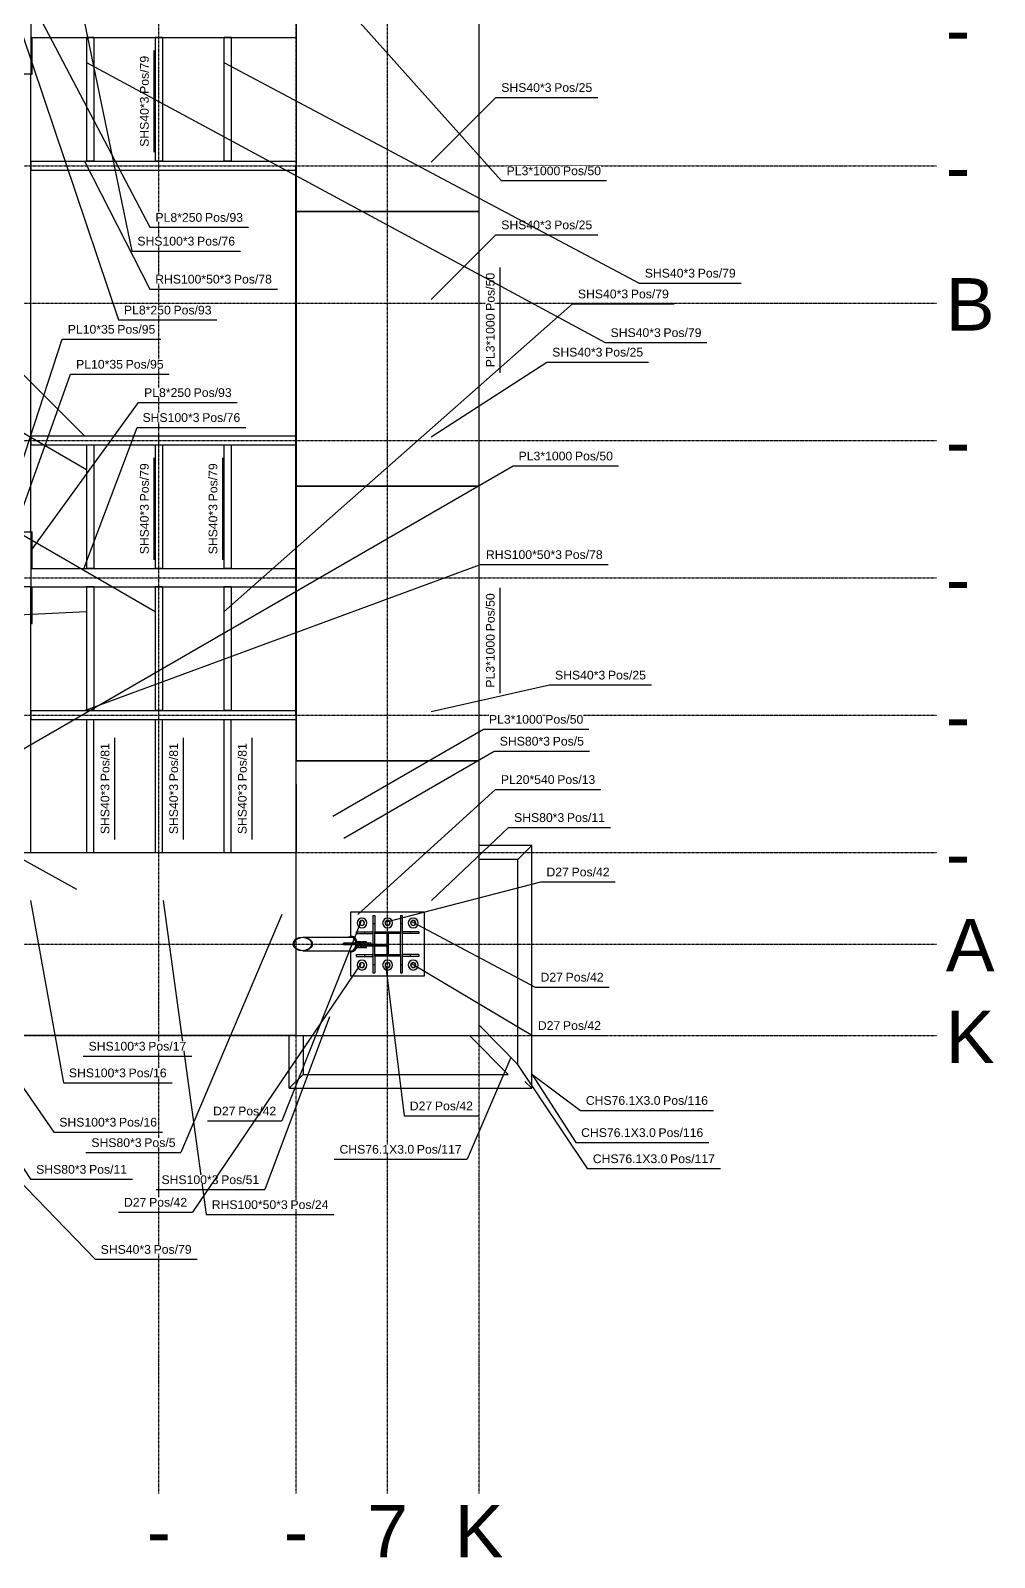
# Model space of a CAD drawing. Header units: millimetres. Extents: x -57554 to 16546, y 2142 to 98430.
# Drawn here: x 10114 to 15381, y 57072 to 65411 of the extents above; entities that cross this region are included whole.
import ezdxf

# ---------------------------------------------------------------- set-up
doc = ezdxf.new("R2010")
doc.units = ezdxf.units.MM
doc.linetypes.add('DXK_LINE_DOT3', pattern=[5.9187, 2.979, -0.9799, 0.9799, -0.9799])
doc.layers.add('S-Z2-A_TEXTUAL_ANNOTATION', color=7, linetype='Continuous')
doc.styles.add('Arial', font='ARIAL.TTF', dxfattribs={"height": 0.2})

msp = doc.modelspace()

# ---------------------------------------------------------------- linework, layer by layer
at = {"color": 1, "linetype": 'DXK_LINE_DOT3'}
for p, q in [((10815.2, 57422.3), (10815.2, 70422.3)), ((11565.2, 57422.3), (11565.2, 70422.3)), ((12065.2, 57422.3), (12065.2, 70422.3)), ((12565.2, 57422.3), (12565.2, 70422.3)), ((-6934.8, 64672.3), (15065.2, 64672.3)), ((-6934.8, 63922.3), (15065.2, 63922.3)), ((-6934.8, 63172.3), (15065.2, 63172.3)), ((-6934.8, 62422.3), (15065.2, 62422.3)), ((-6934.8, 61672.3), (15065.2, 61672.3)), ((-6934.8, 60922.3), (15065.2, 60922.3)), ((-6934.8, 60422.3), (15065.2, 60422.3)), ((-6934.8, 59922.3), (15065.2, 59922.3))]:
    msp.add_line(p, q, dxfattribs=at)
at = {"color": 2, "linetype": 'Continuous'}
for p, q in [((11565.2, 65922.3), (11565.2, 64422.3)), ((12565.2, 64422.3), (12565.2, 65922.3)), ((10115.2, 65472.3), (10115.2, 65172.3)), ((10115.2, 65372.3), (11565.2, 65372.3)), ((10123.2, 65372.3), (10115.2, 65372.3)), ((10123.2, 65172.3), (10123.2, 65372.3)), ((10460.2, 65372.3), (10420.2, 65372.3)), ((10420.2, 65372.3), (10420.2, 64697.3)), ((10460.2, 65372.3), (10460.2, 64697.3)), ((10835.2, 65372.3), (10795.2, 65372.3)), ((10795.2, 65372.3), (10795.2, 64697.3)), ((10835.2, 65372.3), (10835.2, 64697.3)), ((11210.2, 65372.3), (11170.2, 65372.3)), ((11170.2, 65372.3), (11170.2, 64697.3)), ((11210.2, 65372.3), (11210.2, 64697.3)), ((10115.2, 65172.3), (9865.2, 65172.3)), ((10115.2, 62672.3), (10115.2, 65172.3)), ((10115.2, 65172.3), (10123.2, 65172.3)), ((10118.2, 64697.3), (11565.2, 64697.3)), ((10118.2, 64647.3), (10118.2, 64697.3)), ((11564.7, 64647.3), (10118.2, 64647.3)), ((10460.2, 64697.3), (10420.2, 64697.3)), ((10835.2, 64697.3), (10795.2, 64697.3)), ((11210.2, 64697.3), (11170.2, 64697.3)), ((11564.7, 64672.3), (11565.2, 64672.3)), ((11564.7, 63172.3), (11564.7, 64672.3)), ((12565.2, 64422.3), (11565.2, 64422.3)), ((11565.2, 64422.3), (11565.2, 62922.3)), ((11565.2, 64422.3), (12565.2, 64422.3)), ((12565.2, 62922.3), (12565.2, 64422.3)), ((10118.2, 63197.3), (11564.7, 63197.3)), ((10118.2, 63147.3), (10118.2, 63197.3)), ((11564.7, 63147.3), (10118.2, 63147.3)), ((10460.2, 63147.3), (10420.2, 63147.3)), ((10420.2, 63147.3), (10420.2, 62472.3)), ((10460.2, 63147.3), (10460.2, 62472.3)), ((10835.2, 63147.3), (10795.2, 63147.3)), ((10795.2, 63147.3), (10795.2, 62472.3)), ((10835.2, 63147.3), (10835.2, 62472.3)), ((11210.2, 63147.3), (11170.2, 63147.3)), ((11170.2, 63147.3), (11170.2, 62472.3)), ((11210.2, 63147.3), (11210.2, 62472.3)), ((11564.7, 63172.3), (11565.2, 63172.3)), ((11564.7, 61672.3), (11564.7, 63172.3)), ((11565.2, 63172.3), (11564.7, 63172.3)), ((12565.2, 62922.3), (11565.2, 62922.3)), ((11565.2, 62922.3), (11565.2, 61422.3)), ((11565.2, 62922.3), (12565.2, 62922.3)), ((12565.2, 61422.3), (12565.2, 62922.3)), ((9865.2, 62672.3), (10115.2, 62672.3)), ((10115.2, 62672.3), (10115.2, 62372.3)), ((10115.2, 62672.3), (10123.2, 62672.3)), ((10123.2, 62472.3), (10123.2, 62672.3)), ((10115.2, 62472.3), (11564.7, 62472.3)), ((10115.2, 62472.3), (10123.2, 62472.3)), ((10460.2, 62472.3), (10420.2, 62472.3)), ((10835.2, 62472.3), (10795.2, 62472.3)), ((11210.2, 62472.3), (11170.2, 62472.3)), ((10115.2, 62372.3), (9815.2, 62372.3)), ((10115.2, 60922.3), (10115.2, 62372.3)), ((10115.2, 62372.3), (11564.7, 62372.3)), ((10115.2, 62372.3), (10115.2, 62172.3)), ((10115.2, 62372.3), (10123.2, 62372.3)), ((10123.2, 62172.3), (10123.2, 62372.3)), ((10460.2, 62372.3), (10420.2, 62372.3)), ((10420.2, 62372.3), (10420.2, 61697.3)), ((10460.2, 62372.3), (10460.2, 61697.3)), ((10835.2, 62372.3), (10795.2, 62372.3)), ((10795.2, 62372.3), (10795.2, 61697.3)), ((10835.2, 62372.3), (10835.2, 61697.3)), ((11210.2, 62372.3), (11170.2, 62372.3)), ((11170.2, 62372.3), (11170.2, 61697.3)), ((11210.2, 62372.3), (11210.2, 61697.3)), ((10115.2, 62172.3), (10123.2, 62172.3)), ((10118.2, 61697.3), (11564.7, 61697.3)), ((10118.2, 61647.3), (10118.2, 61697.3)), ((11564.7, 61647.3), (10118.2, 61647.3)), ((10460.2, 61697.3), (10420.2, 61697.3)), ((10460.2, 61647.3), (10420.2, 61647.3)), ((10420.2, 61647.3), (10420.2, 60922.3)), ((10460.2, 60922.3), (10460.2, 61647.3)), ((10835.2, 61697.3), (10795.2, 61697.3)), ((10835.2, 61647.3), (10795.2, 61647.3)), ((10795.2, 61647.3), (10795.2, 60922.3)), ((10835.2, 60922.3), (10835.2, 61647.3)), ((11210.2, 61697.3), (11170.2, 61697.3)), ((11210.2, 61647.3), (11170.2, 61647.3)), ((11170.2, 61647.3), (11170.2, 60922.3)), ((11210.2, 60922.3), (11210.2, 61647.3)), ((11565.2, 61672.3), (11564.7, 61672.3)), ((11565.2, 61671.6), (11564.7, 61671.6)), ((11564.7, 61671.6), (11565.2, 60922.3)), ((11565.2, 61422.3), (12565.2, 61422.3)), ((12565.2, 61422.3), (11565.2, 61422.3)), ((11565.2, 60449.4), (11565.2, 61422.3)), ((12565.2, 59922.3), (12565.2, 61422.3)), ((12853.2, 60960.3), (12565.2, 60960.3)), ((12777.1, 60884.2), (12853.2, 60960.3)), ((12853.2, 59634.2), (12853.2, 60960.3)), ((10065.2, 60922.3), (11565.2, 60922.3)), ((11565.2, 60449.4), (11565.2, 60922.3)), ((12776.6, 60884.2), (12565.2, 60884.2)), ((12777.1, 60884.2), (12776.6, 60884.2)), ((12777.1, 59764.7), (12777.1, 60884.2)), ((11865.2, 60597.3), (12265.2, 60597.3)), ((11865.2, 60465.1), (11865.2, 60597.3)), ((11985.2, 60578.8), (11995.2, 60578.8)), ((11985.2, 60578.8), (11985.2, 60418.3)), ((11995.2, 60578.8), (11995.2, 60488.8)), ((12135.2, 60578.8), (12135.2, 60488.8)), ((12135.2, 60578.8), (12145.2, 60578.8)), ((12145.2, 60578.8), (12145.2, 60265.8)), ((12265.2, 60597.3), (12265.2, 60247.3)), ((11564.6, 60449.2), (11581.8, 60457.4)), ((11583.4, 60454.7), (11567.6, 60447.1)), ((11581.8, 60457.4), (11602, 60460.3)), ((11602, 60457.3), (11583.4, 60454.7)), ((11602, 60460.3), (11865.9, 60460.3)), ((11602, 60460.3), (11622.3, 60457.4)), ((11620.7, 60454.7), (11602, 60457.3)), ((11636.5, 60447.1), (11620.7, 60454.7)), ((11622.3, 60457.4), (11639.4, 60449.2)), ((11852.2, 60460.3), (11854, 60462.1)), ((11854, 60462.1), (11865.9, 60465.3)), ((11865.9, 60465.3), (11877.7, 60462.1)), ((11865.9, 60465.3), (11868, 60465.3)), ((11865.9, 60460.3), (11876.4, 60457.4)), ((11879.8, 60462.1), (11868, 60465.3)), ((11885.2, 60449.2), (11876.4, 60457.4)), ((11877.7, 60462.1), (11887.8, 60452.7)), ((11889.9, 60452.7), (11879.8, 60462.1)), ((11895.2, 60479.5), (11895.2, 60489.5)), ((11895.2, 60489.5), (11985.2, 60489.5)), ((11895.2, 60479.5), (11985.2, 60479.5)), ((11940.2, 60479.5), (11940.2, 60489.5)), ((11985.2, 60533.8), (11995.2, 60533.8)), ((11985.2, 60479.5), (11985.2, 60489.5)), ((11995.2, 60480.3), (11995.2, 60488.8)), ((11995.2, 60488.8), (12135.2, 60488.8)), ((12062.4, 60480.3), (11995.2, 60480.3)), ((11995.2, 60418.3), (11995.2, 60480.3)), ((12062.4, 60364.3), (12062.4, 60480.3)), ((12135.2, 60480.3), (12067.9, 60480.3)), ((12067.9, 60480.3), (12067.9, 60364.3)), ((12135.2, 60533.8), (12145.2, 60533.8)), ((12135.2, 60488.8), (12135.2, 60480.3)), ((12135.2, 60364.3), (12135.2, 60480.3)), ((12235.2, 60489.5), (12145.2, 60489.5)), ((12145.2, 60489.5), (12145.2, 60479.5)), ((12235.2, 60479.5), (12145.2, 60479.5)), ((12190.2, 60479.5), (12190.2, 60489.5)), ((12235.2, 60489.5), (12235.2, 60479.5)), ((11549.2, 60422.3), (11553.2, 60436.9)), ((11553.2, 60407.7), (11549.2, 60422.3)), ((11553.2, 60436.9), (11564.6, 60449.2)), ((11564.6, 60395.4), (11553.2, 60407.7)), ((11557, 60435.7), (11553.3, 60422.3)), ((11553.3, 60422.3), (11557, 60408.9)), ((11567.6, 60447.1), (11557, 60435.7)), ((11557, 60408.9), (11567.6, 60397.5)), ((11581.8, 60387.1), (11564.6, 60395.4)), ((11565.2, 59922.3), (11565.2, 60395.1)), ((11565.2, 59922.3), (11565.2, 60395.1)), ((11567.6, 60397.5), (11583.4, 60389.9)), ((11602, 60384.2), (11581.8, 60387.1)), ((11583.4, 60389.9), (11602, 60387.2)), ((11602, 60387.2), (11620.7, 60389.9)), ((11622.3, 60387.1), (11602, 60384.2)), ((11602, 60384.2), (11865.9, 60384.2)), ((11620.7, 60389.9), (11636.5, 60397.5)), ((11639.4, 60395.4), (11622.3, 60387.1)), ((11647, 60435.7), (11636.5, 60447.1)), ((11636.5, 60397.5), (11647, 60408.9)), ((11639.4, 60449.2), (11650.9, 60436.9)), ((11650.9, 60407.7), (11639.4, 60395.4)), ((11650.7, 60422.3), (11647, 60435.7)), ((11647, 60408.9), (11650.7, 60422.3)), ((11650.9, 60436.9), (11654.9, 60422.3)), ((11654.9, 60422.3), (11650.9, 60407.7)), ((11823.8, 60418.3), (11823.8, 60426.3)), ((11975, 60426.3), (11823.8, 60426.3)), ((11909.1, 60418.3), (11823.8, 60418.3)), ((11830.6, 60418.3), (11830.6, 60426.3)), ((11854, 60382.5), (11852.2, 60384.2)), ((11865.9, 60379.2), (11854, 60382.5)), ((11865.2, 60247.3), (11865.2, 60379.4)), ((11865.9, 60384.2), (11876.4, 60387.1)), ((11877.7, 60382.5), (11865.9, 60379.2)), ((11865.9, 60379.2), (11868, 60379.2)), ((11868, 60379.2), (11879.8, 60382.5)), ((11876.4, 60387.1), (11885.2, 60395.4)), ((11887.8, 60391.9), (11877.7, 60382.5)), ((11879.8, 60382.5), (11889.9, 60391.9)), ((11891.2, 60436.9), (11885.2, 60449.2)), ((11885.2, 60395.4), (11891.2, 60407.7)), ((11887.8, 60452.7), (11894.5, 60438.8)), ((11894.5, 60405.8), (11887.8, 60391.9)), ((11896.6, 60438.8), (11889.9, 60452.7)), ((11889.9, 60391.9), (11896.6, 60405.8)), ((11892.7, 60426.3), (11891.2, 60436.9)), ((11891.2, 60407.7), (11892.7, 60418.3)), ((11894.5, 60438.8), (11896.3, 60426.3)), ((11896.3, 60418.3), (11894.5, 60405.8)), ((11898.4, 60426.3), (11896.6, 60438.8)), ((11896.6, 60405.8), (11898.4, 60418.3)), ((12062.4, 60410.3), (11897.2, 60410.3)), ((11909.1, 60410.3), (11909.1, 60418.3)), ((11909.1, 60418.3), (12062.4, 60418.3)), ((11975, 60418.3), (11975, 60426.3)), ((11985.2, 60410.3), (11985.2, 60265.8)), ((11995.2, 60364.3), (11995.2, 60410.3)), ((11895.2, 60355), (11895.2, 60365)), ((11895.2, 60365), (11985.2, 60365)), ((11895.2, 60355), (11985.2, 60355)), ((11940.2, 60355), (11940.2, 60365)), ((11985.2, 60355), (11985.2, 60365)), ((11985.2, 60310.8), (11995.2, 60310.8)), ((11995.2, 60355.8), (11995.2, 60364.3)), ((11995.2, 60364.3), (12062.4, 60364.3)), ((12135.2, 60355.8), (11995.2, 60355.8)), ((11995.2, 60355.8), (11995.2, 60265.8)), ((12067.9, 60364.3), (12135.2, 60364.3)), ((12135.2, 60364.3), (12135.2, 60355.8)), ((12135.2, 60355.8), (12135.2, 60265.8)), ((12135.2, 60310.8), (12145.2, 60310.8)), ((12235.2, 60365), (12145.2, 60365)), ((12145.2, 60365), (12145.2, 60355)), ((12235.2, 60355), (12145.2, 60355)), ((12190.2, 60355), (12190.2, 60365)), ((12235.2, 60365), (12235.2, 60355)), ((12265.2, 60247.3), (11865.2, 60247.3)), ((11985.2, 60265.8), (11995.2, 60265.8)), ((12135.2, 60265.8), (12145.2, 60265.8)), ((12777.1, 59764.7), (12565.2, 59978.5)), ((11565.2, 59922.3), (10065.2, 59922.3)), ((11527.1, 59634.2), (11527.1, 59922.3)), ((11565.2, 59922.3), (12565.2, 59922.3)), ((11603.2, 59922.3), (11603.2, 59710.3)), ((12723.8, 59710.3), (12513.7, 59922.3)), ((11603.2, 59710.3), (11527.1, 59634.2)), ((11603.2, 59710.3), (11603.7, 59710.3)), ((11603.7, 59710.3), (12723.8, 59710.3)), ((11527.1, 59634.2), (12853.2, 59634.2)), ((12815.2, 59672.3), (12853.2, 59634.2))]:
    msp.add_line(p, q, dxfattribs=at)
at = {"color": 6, "linetype": 'Continuous'}
for p, q in [((11896.9, 60402.3), (11896.9, 60408.1)), ((11922.3, 60402.3), (11896.9, 60402.3)), ((11897.2, 60434.3), (11897.9, 60434.3)), ((11897.9, 60429.4), (11897.9, 60434.3)), ((11922.3, 60434.3), (11897.9, 60434.3)), ((11897.9, 60402.3), (11897.9, 60410.3)), ((11907.1, 60426.3), (11907.1, 60434.3)), ((11907.1, 60402.3), (11907.1, 60410.3)), ((11919.3, 60426.3), (11919.3, 60434.3)), ((11919.3, 60402.3), (11919.3, 60410.3)), ((11922.3, 60426.3), (11922.3, 60434.3)), ((11922.3, 60402.3), (11922.3, 60410.3)), ((11925.7, 60426.3), (11925.7, 60434.3)), ((11950.1, 60434.3), (11925.7, 60434.3)), ((11925.7, 60402.3), (11925.7, 60410.3)), ((11950.1, 60402.3), (11925.7, 60402.3)), ((11934.8, 60426.3), (11934.8, 60434.3)), ((11934.8, 60402.3), (11934.8, 60410.3)), ((11947, 60426.3), (11947, 60434.3)), ((11947, 60402.3), (11947, 60410.3)), ((11950.1, 60426.3), (11950.1, 60434.3)), ((11950.1, 60402.3), (11950.1, 60410.3))]:
    msp.add_line(p, q, dxfattribs=at)
at = {"color": 2, "linetype": 'Continuous'}
for centre, radius, start, end in [((11925.2, 60537.3), 27, 0, 180), ((11925.2, 60537.3), 27, 180, 0), ((11925.2, 60537.3), 14, 0, 180), ((11925.2, 60537.3), 14, 180, 0), ((11925.2, 60537.3), 13, 0, 180), ((11925.2, 60537.3), 13, 180, 0), ((12065.2, 60537.3), 27, 0, 180), ((12065.2, 60537.3), 27, 180, 0), ((12065.2, 60537.3), 14, 0, 180), ((12065.2, 60537.3), 14, 180, 0), ((12065.2, 60537.3), 13, 0, 180), ((12065.2, 60537.3), 13, 180, 0), ((12205.2, 60537.3), 27, 0, 180), ((12205.2, 60537.3), 27, 180, 0), ((12205.2, 60537.3), 14, 0, 180), ((12205.2, 60537.3), 14, 180, 0), ((12205.2, 60537.3), 13, 0, 180), ((12205.2, 60537.3), 13, 180, 0), ((11925.2, 60307.3), 27, 0, 180), ((11925.2, 60307.3), 27, 180, 0), ((11925.2, 60307.3), 14, 0, 180), ((11925.2, 60307.3), 14, 180, 0), ((11925.2, 60307.3), 13, 0, 180), ((11925.2, 60307.3), 13, 180, 0), ((12065.2, 60307.3), 27, 0, 180), ((12065.2, 60307.3), 27, 180, 0), ((12065.2, 60307.3), 14, 0, 180), ((12065.2, 60307.3), 14, 180, 0), ((12065.2, 60307.3), 13, 0, 180), ((12065.2, 60307.3), 13, 180, 0), ((12205.2, 60307.3), 27, 0, 180), ((12205.2, 60307.3), 27, 180, 0), ((12205.2, 60307.3), 14, 0, 180), ((12205.2, 60307.3), 14, 180, 0), ((12205.2, 60307.3), 13, 0, 180), ((12205.2, 60307.3), 13, 180, 0)]:
    msp.add_arc(centre, radius, start, end, dxfattribs=at)
at = {"layer": 'S-Z2-A_TEXTUAL_ANNOTATION'}
for p, q in [((10795.6, 62237), (8803.8, 63387)), ((10420.6, 62237), (9276.3, 62182)), ((10367.3, 60720.7), (9252.7, 61333.6))]:
    msp.add_line(p, q, dxfattribs=at)

# ---------------------------------------------------------------- texts
at = {"color": 5, "linetype": 'Continuous', "style": 'Arial'}
for s, p in [('-', (15115.2, 65272.3)), ('-', (15115.2, 64522.3)), ('B', (15115.2, 63772.3)), ('-', (15115.2, 63022.3)), ('-', (15115.2, 62272.3)), ('-', (15115.2, 61522.3)), ('-', (15115.2, 60772.3)), ('A', (15115.2, 60272.3)), ('K', (15115.2, 59772.3)), ('7', (11954, 57072.3)), ('K', (12431.9, 57072.3)), ('-', (10748.5, 57072.3)), ('-', (11498.5, 57072.3))]:
    msp.add_text(s, height=286.5, dxfattribs=at).set_placement(p)

# ---------------------------------------------------------------- wipeouts: each hides what was drawn before it
for points in [[(12960.7, 64325.4), (12960.7, 64375.4), (12686.6, 64375.4), (12686.6, 64325.4)], [(13744.9, 64062), (13744.9, 64112), (13470.7, 64112), (13470.7, 64062)], [(13557.8, 63737), (13557.8, 63787), (13283.6, 63787), (13283.6, 63737)], [(10619.1, 63564.3), (10619.1, 63614.3), (10363.5, 63614.3), (10363.5, 63564.3)], [(13254.3, 61866.9), (13254.3, 61916.9), (12980.2, 61916.9), (12980.2, 61866.9)], [(13055.7, 60791.5), (13055.7, 60841.5), (12933.4, 60841.5), (12933.4, 60791.5)], [(13023.2, 60217.3), (13023.2, 60267.3), (12900.9, 60267.3), (12900.9, 60217.3)], [(10635.3, 59694.7), (10635.3, 59744.7), (10324.1, 59744.7), (10324.1, 59694.7)], [(12308.9, 59514.3), (12308.9, 59564.3), (12186.6, 59564.3), (12186.6, 59514.3)], [(13555.9, 59544), (13555.9, 59594), (13148.5, 59594), (13148.5, 59544)], [(13530.5, 59368.5), (13530.5, 59418.5), (13123, 59418.5), (13123, 59368.5)], [(10721, 59313.7), (10721, 59363.7), (10446.9, 59363.7), (10446.9, 59313.7)], [(13594.1, 59225.8), (13594.1, 59275.8), (13186.7, 59275.8), (13186.7, 59225.8)], [(10747.3, 58988.1), (10747.3, 59038.1), (10625, 59038.1), (10625, 58988.1)], [(11519.5, 58975), (11519.5, 59025), (11104.6, 59025), (11104.6, 58975)], [(10771.9, 58730.5), (10771.9, 58780.5), (10497.8, 58780.5), (10497.8, 58730.5)]]:
    msp.add_wipeout(points).dxf.layer = 'S-Z2-A_TEXTUAL_ANNOTATION'

# ---------------------------------------------------------------- next in the draw order: linework, layer by layer
at = {"layer": 'S-Z2-A_TEXTUAL_ANNOTATION'}
for p, q in [((12303.1, 63941.8), (12656.6, 64295.4)), ((10408.4, 63196.8), (9736.7, 63868.5)), ((10420.6, 63012), (9294.8, 63662)), ((9977, 62539), (10333.5, 63534.3)), ((12059.2, 60543.2), (12903.4, 60761.5)), ((10114.7, 60660.2), (10294.1, 59664.7)), ((12199.2, 60543.2), (12870.9, 60187.3)), ((12056.1, 60298.2), (12156.6, 59484.3)), ((12771.6, 59769.5), (13156.7, 59195.8)), ((12853.2, 59710.8), (13093, 59338.5)), ((12853.2, 59710.8), (13118.5, 59514))]:
    msp.add_line(p, q, dxfattribs=at)

# ---------------------------------------------------------------- next in the draw order: wipeouts: each hides what was drawn before it
for points in [[(10760.2, 65049.8), (10710.2, 65049.8), (10710.2, 64775.7), (10760.2, 64775.7)], [(13008.7, 64620.9), (13008.7, 64670.9), (12715.9, 64670.9), (12715.9, 64620.9)], [(11052.7, 64366.2), (11052.7, 64416.2), (10797, 64416.2), (10797, 64366.2)], [(13183.2, 64325.4), (13183.2, 64375.4), (12975.7, 64375.4), (12975.7, 64325.4)], [(11009.3, 64236.7), (11009.3, 64286.7), (10698.1, 64286.7), (10698.1, 64236.7)], [(11210.5, 64029), (11210.5, 64079), (10795.6, 64079), (10795.6, 64029)], [(13967.3, 64062), (13967.3, 64112), (13759.9, 64112), (13759.9, 64062)], [(13379.4, 63948.3), (13379.4, 63998.3), (13105.3, 63998.3), (13105.3, 63948.3)], [(13780.2, 63737), (13780.2, 63787), (13572.8, 63787), (13572.8, 63737)], [(10841.6, 63564.3), (10841.6, 63614.3), (10634.1, 63614.3), (10634.1, 63564.3)], [(10990.6, 63409.7), (10990.6, 63459.7), (10734.9, 63459.7), (10734.9, 63409.7)], [(11037.4, 63273.4), (11037.4, 63323.4), (10726.3, 63323.4), (10726.3, 63273.4)], [(13017.8, 62524.9), (13017.8, 62574.9), (12602.8, 62574.9), (12602.8, 62524.9)], [(12650.2, 62115), (12600.2, 62115), (12600.2, 61822.3), (12650.2, 61822.3)], [(13476.8, 61866.9), (13476.8, 61916.9), (13269.3, 61916.9), (13269.3, 61866.9)], [(12912, 61625.4), (12912, 61675.4), (12619.2, 61675.4), (12619.2, 61625.4)], [(11295.2, 61296.4), (11245.2, 61296.4), (11245.2, 61022.3), (11295.2, 61022.3)], [(13278.1, 60791.5), (13278.1, 60841.5), (13070.7, 60841.5), (13070.7, 60791.5)], [(13245.7, 60217.3), (13245.7, 60267.3), (13038.2, 60267.3), (13038.2, 60217.3)], [(13008.7, 59953.2), (13008.7, 60003.2), (12886.4, 60003.2), (12886.4, 59953.2)], [(10742.7, 59840.3), (10742.7, 59890.3), (10431.5, 59890.3), (10431.5, 59840.3)], [(10857.7, 59694.7), (10857.7, 59744.7), (10650.3, 59744.7), (10650.3, 59694.7)], [(13815.5, 59544), (13815.5, 59594), (13570.9, 59594), (13570.9, 59544)], [(13790, 59368.5), (13790, 59418.5), (13545.5, 59418.5), (13545.5, 59368.5)], [(12210.1, 59277.3), (12210.1, 59327.3), (11802.7, 59327.3), (11802.7, 59277.3)], [(13853.7, 59225.8), (13853.7, 59275.8), (13609.1, 59275.8), (13609.1, 59225.8)], [(11742, 58975), (11742, 59025), (11534.5, 59025), (11534.5, 58975)], [(10994.3, 58730.5), (10994.3, 58780.5), (10786.9, 58780.5), (10786.9, 58730.5)]]:
    msp.add_wipeout(points).dxf.layer = 'S-Z2-A_TEXTUAL_ANNOTATION'

# ---------------------------------------------------------------- next in the draw order: linework, layer by layer
for p, q in [((11766.7, 65620.1), (12685.9, 64590.9)), ((10405.4, 65471.8), (10668.1, 64206.7)), ((10408.4, 64696.8), (10765.6, 63999)), ((12656.6, 64295.4), (13213.2, 64295.4)), ((10333.5, 63534.3), (10871.6, 63534.3)), ((10405.4, 62471.8), (10696.3, 63243.4)), ((12950.2, 61836.9), (13506.8, 61836.9)), ((11766.5, 61120.4), (12589.2, 61595.4)), ((12903.4, 60761.5), (13308.1, 60761.5)), ((10839.7, 60660.2), (11074.6, 58945)), ((12199.2, 60313.2), (12856.4, 59923.2)), ((12870.9, 60187.3), (13275.7, 60187.3)), ((10294.1, 59664.7), (10887.7, 59664.7)), ((13118.5, 59514), (13845.5, 59514)), ((13093, 59338.5), (13820, 59338.5)), ((13156.7, 59195.8), (13883.7, 59195.8)), ((11074.6, 58945), (11772, 58945)), ((10467.8, 58700.5), (11024.3, 58700.5))]:
    msp.add_line(p, q, dxfattribs=at)

# ---------------------------------------------------------------- next in the draw order: texts
at = {"layer": 'S-Z2-A_TEXTUAL_ANNOTATION', "style": 'Arial'}
for s, height, p in [('SHS40*3', 47.75, (12686.6, 64325.4)), ('Pos/25', 47.75, (12975.7, 64325.4)), ('SHS40*3', 47.75, (13470.7, 64062)), ('Pos/79', 47.75, (13759.9, 64062)), ('SHS40*3', 47.75, (13283.6, 63737)), ('Pos/79', 47.75, (13572.8, 63737)), ('PL10*35', 47.75, (10363.5, 63564.3)), ('Pos/95', 47.75, (10634.1, 63564.3)), ('SHS40*3', 47.75, (12980.2, 61866.9)), ('Pos/25', 47.75, (13269.3, 61866.9)), ('D27', 47.75, (12933.4, 60791.5)), ('Pos/42', 47.75, (13070.7, 60791.5)), ('D27', 47.75, (12900.9, 60217.3)), ('Pos/42', 47.75, (13038.2, 60217.3)), ('SHS100*3', 47.75, (10324.1, 59694.7)), ('Pos/16', 47.75, (10650.3, 59694.7)), ('CHS76.1X3.0', 47.754, (13148.5, 59544)), ('Pos/116', 47.75, (13570.9, 59544)), ('CHS76.1X3.0', 47.754, (13123, 59368.5)), ('Pos/116', 47.75, (13545.5, 59368.5)), ('CHS76.1X3.0', 47.754, (13186.7, 59225.8)), ('Pos/117', 47.75, (13609.1, 59225.8)), ('RHS100*50*3', 47.754, (11104.6, 58975)), ('Pos/24', 47.75, (11534.5, 58975)), ('SHS40*3', 47.75, (10497.8, 58730.5)), ('Pos/79', 47.75, (10786.9, 58730.5))]:
    msp.add_text(s, height=height, dxfattribs=at).set_placement(p)

# ---------------------------------------------------------------- next in the draw order: wipeouts: each hides what was drawn before it
for points in [[(10760.2, 65272.3), (10710.2, 65272.3), (10710.2, 65064.8), (10760.2, 65064.8)], [(13231.1, 64620.9), (13231.1, 64670.9), (13023.7, 64670.9), (13023.7, 64620.9)], [(11275.2, 64366.2), (11275.2, 64416.2), (11067.7, 64416.2), (11067.7, 64366.2)], [(11231.8, 64236.7), (11231.8, 64286.7), (11024.3, 64286.7), (11024.3, 64236.7)], [(11433, 64029), (11433, 64079), (11225.5, 64079), (11225.5, 64029)], [(13601.9, 63948.3), (13601.9, 63998.3), (13394.4, 63998.3), (13394.4, 63948.3)], [(13240.2, 62524.9), (13240.2, 62574.9), (13032.8, 62574.9), (13032.8, 62524.9)], [(12650.2, 62337.5), (12600.2, 62337.5), (12600.2, 62130), (12650.2, 62130)], [(13134.4, 61625.4), (13134.4, 61675.4), (12927, 61675.4), (12927, 61625.4)], [(11295.2, 61518.9), (11245.2, 61518.9), (11245.2, 61311.4), (11295.2, 61311.4)], [(13231.2, 59953.2), (13231.2, 60003.2), (13023.7, 60003.2), (13023.7, 59953.2)], [(12469.7, 59277.3), (12469.7, 59327.3), (12225.1, 59327.3), (12225.1, 59277.3)]]:
    msp.add_wipeout(points).dxf.layer = 'S-Z2-A_TEXTUAL_ANNOTATION'

# ---------------------------------------------------------------- next in the draw order: linework, layer by layer
at = {"layer": 'S-Z2-A_TEXTUAL_ANNOTATION'}
for p, q in [((10117, 65572), (10767, 64336.2)), ((10790.2, 64745.7), (10790.2, 65302.3)), ((12685.9, 64590.9), (13261.1, 64590.9)), ((10767, 64336.2), (11305.2, 64336.2)), ((10668.1, 64206.7), (11261.8, 64206.7)), ((10765.6, 63999), (11463, 63999)), ((13440.7, 64032), (13997.3, 64032)), ((11170.6, 62237), (13075.3, 63918.3)), ((13075.3, 63918.3), (13631.9, 63918.3)), ((10408.4, 61696.8), (12572.8, 62494.9)), ((12572.8, 62494.9), (13270.2, 62494.9)), ((12680.2, 61792.3), (12680.2, 62367.5)), ((12303.1, 61691.8), (12950.2, 61836.9)), ((11325.2, 60992.3), (11325.2, 61548.9)), ((12589.2, 61595.4), (13164.4, 61595.4)), ((12856.4, 59923.2), (13261.2, 59923.2)), ((12739.4, 59802), (12499.7, 59247.3)), ((11772.7, 59247.3), (12499.7, 59247.3))]:
    msp.add_line(p, q, dxfattribs=at)

# ---------------------------------------------------------------- next in the draw order: texts
at = {"layer": 'S-Z2-A_TEXTUAL_ANNOTATION', "style": 'Arial'}
for s, p in [('Pos/79', (10760.2, 65064.8)), ('SHS40*3', (10760.2, 64775.7)), ('Pos/50', (12650.2, 62130)), ('PL3*1000', (12650.2, 61822.3)), ('Pos/81', (11295.2, 61311.4)), ('SHS40*3', (11295.2, 61022.3))]:
    msp.add_text(s, height=47.75, rotation=90.00021, dxfattribs=at).set_placement(p)
for s, height, p in [('PL3*1000', 47.75, (12715.9, 64620.9)), ('Pos/50', 47.75, (13023.7, 64620.9)), ('PL8*250', 47.75, (10797, 64366.2)), ('Pos/93', 47.75, (11067.7, 64366.2)), ('SHS100*3', 47.75, (10698.1, 64236.7)), ('Pos/76', 47.75, (11024.3, 64236.7)), ('RHS100*50*3', 47.754, (10795.6, 64029)), ('Pos/78', 47.75, (11225.5, 64029)), ('SHS40*3', 47.75, (13105.3, 63948.3)), ('Pos/79', 47.75, (13394.4, 63948.3)), ('RHS100*50*3', 47.754, (12602.8, 62524.9)), ('Pos/78', 47.75, (13032.8, 62524.9)), ('PL3*1000', 47.75, (12619.2, 61625.4)), ('Pos/50', 47.75, (12927, 61625.4)), ('D27', 47.75, (12886.4, 59953.2)), ('Pos/42', 47.75, (13023.7, 59953.2)), ('CHS76.1X3.0', 47.754, (11802.7, 59277.3)), ('Pos/117', 47.75, (12225.1, 59277.3))]:
    msp.add_text(s, height=height, dxfattribs=at).set_placement(p)

# ---------------------------------------------------------------- next in the draw order: wipeouts: each hides what was drawn before it
for points in [[(12960.7, 65075.4), (12960.7, 65125.4), (12686.6, 65125.4), (12686.6, 65075.4)], [(10965.2, 59840.3), (10965.2, 59890.3), (10757.7, 59890.3), (10757.7, 59840.3)], [(10906.4, 59313.7), (10906.4, 59363.7), (10736, 59363.7), (10736, 59313.7)], [(11141.2, 59111.3), (11141.2, 59161.3), (10830, 59161.3), (10830, 59111.3)], [(10969.8, 58988.1), (10969.8, 59038.1), (10762.3, 59038.1), (10762.3, 58988.1)]]:
    msp.add_wipeout(points).dxf.layer = 'S-Z2-A_TEXTUAL_ANNOTATION'

# ---------------------------------------------------------------- next in the draw order: linework, layer by layer
at = {"layer": 'S-Z2-A_TEXTUAL_ANNOTATION'}
for p, q in [((12303.1, 64691.8), (12656.6, 65045.4)), ((11486.7, 60582.8), (10936.4, 59283.7)), ((10401.5, 59810.3), (10995.2, 59810.3)), ((10416.9, 59283.7), (10936.4, 59283.7)), ((10595, 58958.1), (10999.8, 58958.1))]:
    msp.add_line(p, q, dxfattribs=at)

# ---------------------------------------------------------------- next in the draw order: texts
at = {"layer": 'S-Z2-A_TEXTUAL_ANNOTATION', "style": 'Arial'}
for s, p in [('SHS100*3', (10431.5, 59840.3)), ('Pos/17', (10757.7, 59840.3)), ('SHS80*3', (10446.9, 59313.7)), ('Pos/5', (10736, 59313.7)), ('D27', (10625, 58988.1)), ('Pos/42', (10762.3, 58988.1))]:
    msp.add_text(s, height=47.75, dxfattribs=at).set_placement(p)

# ---------------------------------------------------------------- next in the draw order: wipeouts: each hides what was drawn before it
for points in [[(13183.2, 65075.4), (13183.2, 65125.4), (12975.7, 65125.4), (12975.7, 65075.4)], [(12650.2, 63865), (12600.2, 63865), (12600.2, 63572.3), (12650.2, 63572.3)], [(13239, 63630.4), (13239, 63680.4), (12964.9, 63680.4), (12964.9, 63630.4)], [(11213, 63409.7), (11213, 63459.7), (11005.6, 63459.7), (11005.6, 63409.7)], [(11259.9, 63273.4), (11259.9, 63323.4), (11052.4, 63323.4), (11052.4, 63273.4)], [(13074, 63063.3), (13074, 63113.3), (12781.3, 63113.3), (12781.3, 63063.3)], [(12531.4, 59514.3), (12531.4, 59564.3), (12323.9, 59564.3), (12323.9, 59514.3)], [(11363.7, 59111.3), (11363.7, 59161.3), (11156.2, 59161.3), (11156.2, 59111.3)]]:
    msp.add_wipeout(points).dxf.layer = 'S-Z2-A_TEXTUAL_ANNOTATION'

# ---------------------------------------------------------------- next in the draw order: linework, layer by layer
at = {"layer": 'S-Z2-A_TEXTUAL_ANNOTATION'}
for p, q in [((12656.6, 65045.4), (13213.2, 65045.4)), ((12303.1, 63191.8), (12934.9, 63600.4)), ((10704.9, 63379.7), (11243, 63379.7)), ((10696.3, 63243.4), (11289.9, 63243.4)), ((8811, 60758.3), (12751.3, 63033.3)), ((11747.2, 60024.8), (11393.7, 59081.3)), ((12156.6, 59484.3), (12561.4, 59484.3)), ((10800, 59081.3), (11393.7, 59081.3))]:
    msp.add_line(p, q, dxfattribs=at)

# ---------------------------------------------------------------- next in the draw order: texts
at = {"layer": 'S-Z2-A_TEXTUAL_ANNOTATION', "style": 'Arial'}
for s, p in [('SHS40*3', (12686.6, 65075.4)), ('Pos/25', (12975.7, 65075.4)), ('PL8*250', (10734.9, 63409.7)), ('Pos/93', (11005.6, 63409.7)), ('SHS100*3', (10726.3, 63273.4)), ('Pos/76', (11052.4, 63273.4)), ('D27', (12186.6, 59514.3)), ('Pos/42', (12323.9, 59514.3)), ('SHS100*3', (10830, 59111.3)), ('Pos/51', (11156.2, 59111.3))]:
    msp.add_text(s, height=47.75, dxfattribs=at).set_placement(p)

# ---------------------------------------------------------------- next in the draw order: wipeouts: each hides what was drawn before it
for points in [[(12650.2, 64087.5), (12600.2, 64087.5), (12600.2, 63880), (12650.2, 63880)], [(13461.5, 63630.4), (13461.5, 63680.4), (13254, 63680.4), (13254, 63630.4)], [(13296.5, 63063.3), (13296.5, 63113.3), (13089, 63113.3), (13089, 63063.3)], [(11234.1, 59486.3), (11234.1, 59536.3), (11111.8, 59536.3), (11111.8, 59486.3)]]:
    msp.add_wipeout(points).dxf.layer = 'S-Z2-A_TEXTUAL_ANNOTATION'

# ---------------------------------------------------------------- next in the draw order: linework, layer by layer
at = {"layer": 'S-Z2-A_TEXTUAL_ANNOTATION'}
for p, q in [((10420.6, 65237), (13253.6, 63707)), ((11170.6, 65237), (13440.7, 64032)), ((12680.2, 63542.3), (12680.2, 64117.5)), ((13253.6, 63707), (13810.2, 63707)), ((12934.9, 63600.4), (13491.5, 63600.4)), ((12751.3, 63033.3), (13326.5, 63033.3))]:
    msp.add_line(p, q, dxfattribs=at)

# ---------------------------------------------------------------- next in the draw order: texts
at = {"layer": 'S-Z2-A_TEXTUAL_ANNOTATION', "style": 'Arial'}
for s, p in [('Pos/50', (12650.2, 63880)), ('PL3*1000', (12650.2, 63572.3))]:
    msp.add_text(s, height=47.75, rotation=90.00021, dxfattribs=at).set_placement(p)
for s, p in [('SHS40*3', (12964.9, 63630.4)), ('Pos/25', (13254, 63630.4)), ('PL3*1000', (12781.3, 63063.3)), ('Pos/50', (13089, 63063.3))]:
    msp.add_text(s, height=47.75, dxfattribs=at).set_placement(p)

# ---------------------------------------------------------------- next in the draw order: wipeouts: each hides what was drawn before it
for points in [[(10760.2, 62824.8), (10710.2, 62824.8), (10710.2, 62550.7), (10760.2, 62550.7)], [(11135.2, 62824.8), (11085.2, 62824.8), (11085.2, 62550.7), (11135.2, 62550.7)], [(12952.5, 61505.8), (12952.5, 61555.8), (12678.3, 61555.8), (12678.3, 61505.8)], [(10545.2, 61296.4), (10495.2, 61296.4), (10495.2, 61022.3), (10545.2, 61022.3)], [(10920.2, 61296.4), (10870.2, 61296.4), (10870.2, 61022.3), (10920.2, 61022.3)], [(12977.4, 61296.4), (12977.4, 61346.4), (12684.7, 61346.4), (12684.7, 61296.4)], [(13030.4, 61089), (13030.4, 61139), (12756.3, 61139), (12756.3, 61089)], [(11456.6, 59486.3), (11456.6, 59536.3), (11249.1, 59536.3), (11249.1, 59486.3)]]:
    msp.add_wipeout(points).dxf.layer = 'S-Z2-A_TEXTUAL_ANNOTATION'

# ---------------------------------------------------------------- next in the draw order: linework, layer by layer
at = {"layer": 'S-Z2-A_TEXTUAL_ANNOTATION'}
for p, q in [((11825.6, 61000.8), (12648.3, 61475.8)), ((11903.6, 60584), (12654.7, 61266.4)), ((12304.7, 60660.2), (12726.3, 61059)), ((11919.2, 60543.2), (11486.6, 59456.3)), ((11919.2, 60313.2), (10999.8, 58958.1)), ((11081.8, 59456.3), (11486.6, 59456.3))]:
    msp.add_line(p, q, dxfattribs=at)

# ---------------------------------------------------------------- next in the draw order: texts
at = {"layer": 'S-Z2-A_TEXTUAL_ANNOTATION', "style": 'Arial'}
for s, p in [('Pos/42', (11249.1, 59486.3)), ('D27', (11111.8, 59486.3))]:
    msp.add_text(s, height=47.75, dxfattribs=at).set_placement(p)

# ---------------------------------------------------------------- next in the draw order: wipeouts: each hides what was drawn before it
for points in [[(10880.6, 63860.3), (10880.6, 63910.3), (10624.9, 63910.3), (10624.9, 63860.3)], [(10573.6, 63755.3), (10573.6, 63805.3), (10318, 63805.3), (10318, 63755.3)], [(10760.2, 63047.3), (10710.2, 63047.3), (10710.2, 62839.8), (10760.2, 62839.8)], [(11135.2, 63047.3), (11085.2, 63047.3), (11085.2, 62839.8), (11135.2, 62839.8)], [(13137.9, 61505.8), (13137.9, 61555.8), (12967.5, 61555.8), (12967.5, 61505.8)], [(10545.2, 61518.9), (10495.2, 61518.9), (10495.2, 61311.4), (10545.2, 61311.4)], [(10920.2, 61518.9), (10870.2, 61518.9), (10870.2, 61311.4), (10920.2, 61311.4)], [(13199.9, 61296.4), (13199.9, 61346.4), (12992.4, 61346.4), (12992.4, 61296.4)], [(13252.9, 61089), (13252.9, 61139), (13045.4, 61139), (13045.4, 61089)]]:
    msp.add_wipeout(points).dxf.layer = 'S-Z2-A_TEXTUAL_ANNOTATION'

# ---------------------------------------------------------------- next in the draw order: linework, layer by layer
at = {"layer": 'S-Z2-A_TEXTUAL_ANNOTATION'}
for p, q in [((9918.7, 62597.4), (10288, 63725.3)), ((10117, 62572), (10704.9, 63379.7)), ((10790.2, 62520.7), (10790.2, 63077.3)), ((11165.2, 62520.7), (11165.2, 63077.3)), ((7250.4, 62027.8), (10467.8, 58700.5)), ((10575.2, 60992.3), (10575.2, 61548.9)), ((10950.2, 60992.3), (10950.2, 61548.9)), ((12648.3, 61475.8), (13167.9, 61475.8)), ((12654.7, 61266.4), (13229.9, 61266.4)), ((12726.3, 61059), (13282.9, 61059))]:
    msp.add_line(p, q, dxfattribs=at)

# ---------------------------------------------------------------- next in the draw order: texts
at = {"layer": 'S-Z2-A_TEXTUAL_ANNOTATION', "style": 'Arial'}
for s, p in [('Pos/79', (10760.2, 62839.8)), ('Pos/79', (11135.2, 62839.8)), ('SHS40*3', (10760.2, 62550.7)), ('SHS40*3', (11135.2, 62550.7)), ('Pos/81', (10545.2, 61311.4)), ('Pos/81', (10920.2, 61311.4)), ('SHS40*3', (10545.2, 61022.3)), ('SHS40*3', (10920.2, 61022.3))]:
    msp.add_text(s, height=47.75, rotation=90.00021, dxfattribs=at).set_placement(p)
for s, p in [('SHS80*3', (12678.3, 61505.8)), ('Pos/5', (12967.5, 61505.8)), ('PL20*540', (12684.7, 61296.4)), ('Pos/13', (12992.4, 61296.4)), ('SHS80*3', (12756.3, 61089)), ('Pos/11', (13045.4, 61089))]:
    msp.add_text(s, height=47.75, dxfattribs=at).set_placement(p)

# ---------------------------------------------------------------- next in the draw order: wipeouts: each hides what was drawn before it
for points in [[(11103.1, 63860.3), (11103.1, 63910.3), (10895.6, 63910.3), (10895.6, 63860.3)], [(10796.1, 63755.3), (10796.1, 63805.3), (10588.6, 63805.3), (10588.6, 63755.3)]]:
    msp.add_wipeout(points).dxf.layer = 'S-Z2-A_TEXTUAL_ANNOTATION'

# ---------------------------------------------------------------- next in the draw order: linework, layer by layer
at = {"layer": 'S-Z2-A_TEXTUAL_ANNOTATION'}
for p, q in [((10009, 65572), (10594.9, 63830.3)), ((10594.9, 63830.3), (11133.1, 63830.3)), ((10288, 63725.3), (10826.1, 63725.3))]:
    msp.add_line(p, q, dxfattribs=at)

# ---------------------------------------------------------------- next in the draw order: texts
at = {"layer": 'S-Z2-A_TEXTUAL_ANNOTATION', "style": 'Arial'}
for s, p in [('PL8*250', (10624.9, 63860.3)), ('Pos/93', (10895.6, 63860.3)), ('PL10*35', (10318, 63755.3)), ('Pos/95', (10588.6, 63755.3))]:
    msp.add_text(s, height=47.75, dxfattribs=at).set_placement(p)

# ---------------------------------------------------------------- next in the draw order: wipeouts: each hides what was drawn before it
for points in [[(10582.8, 59425.3), (10582.8, 59475.3), (10271.6, 59475.3), (10271.6, 59425.3)], [(10419.2, 59167.7), (10419.2, 59217.7), (10145.1, 59217.7), (10145.1, 59167.7)]]:
    msp.add_wipeout(points).dxf.layer = 'S-Z2-A_TEXTUAL_ANNOTATION'

# ---------------------------------------------------------------- next in the draw order: linework, layer by layer
at = {"layer": 'S-Z2-A_TEXTUAL_ANNOTATION'}
for p, q in [((9107.7, 60660.2), (10115.1, 59137.7)), ((9364.7, 60660.2), (10241.6, 59395.3))]:
    msp.add_line(p, q, dxfattribs=at)

# ---------------------------------------------------------------- next in the draw order: wipeouts: each hides what was drawn before it
for points in [[(10805.3, 59425.3), (10805.3, 59475.3), (10597.8, 59475.3), (10597.8, 59425.3)], [(10641.7, 59167.7), (10641.7, 59217.7), (10434.2, 59217.7), (10434.2, 59167.7)]]:
    msp.add_wipeout(points).dxf.layer = 'S-Z2-A_TEXTUAL_ANNOTATION'

# ---------------------------------------------------------------- next in the draw order: linework, layer by layer
for p, q in [((10241.6, 59395.3), (10835.3, 59395.3)), ((10115.1, 59137.7), (10671.7, 59137.7))]:
    msp.add_line(p, q, dxfattribs=at)

# ---------------------------------------------------------------- next in the draw order: texts
at = {"layer": 'S-Z2-A_TEXTUAL_ANNOTATION', "style": 'Arial'}
for s, p in [('SHS100*3', (10271.6, 59425.3)), ('Pos/16', (10597.8, 59425.3)), ('SHS80*3', (10145.1, 59167.7)), ('Pos/11', (10434.2, 59167.7))]:
    msp.add_text(s, height=47.75, dxfattribs=at).set_placement(p)

doc.saveas('drawing.dxf')
